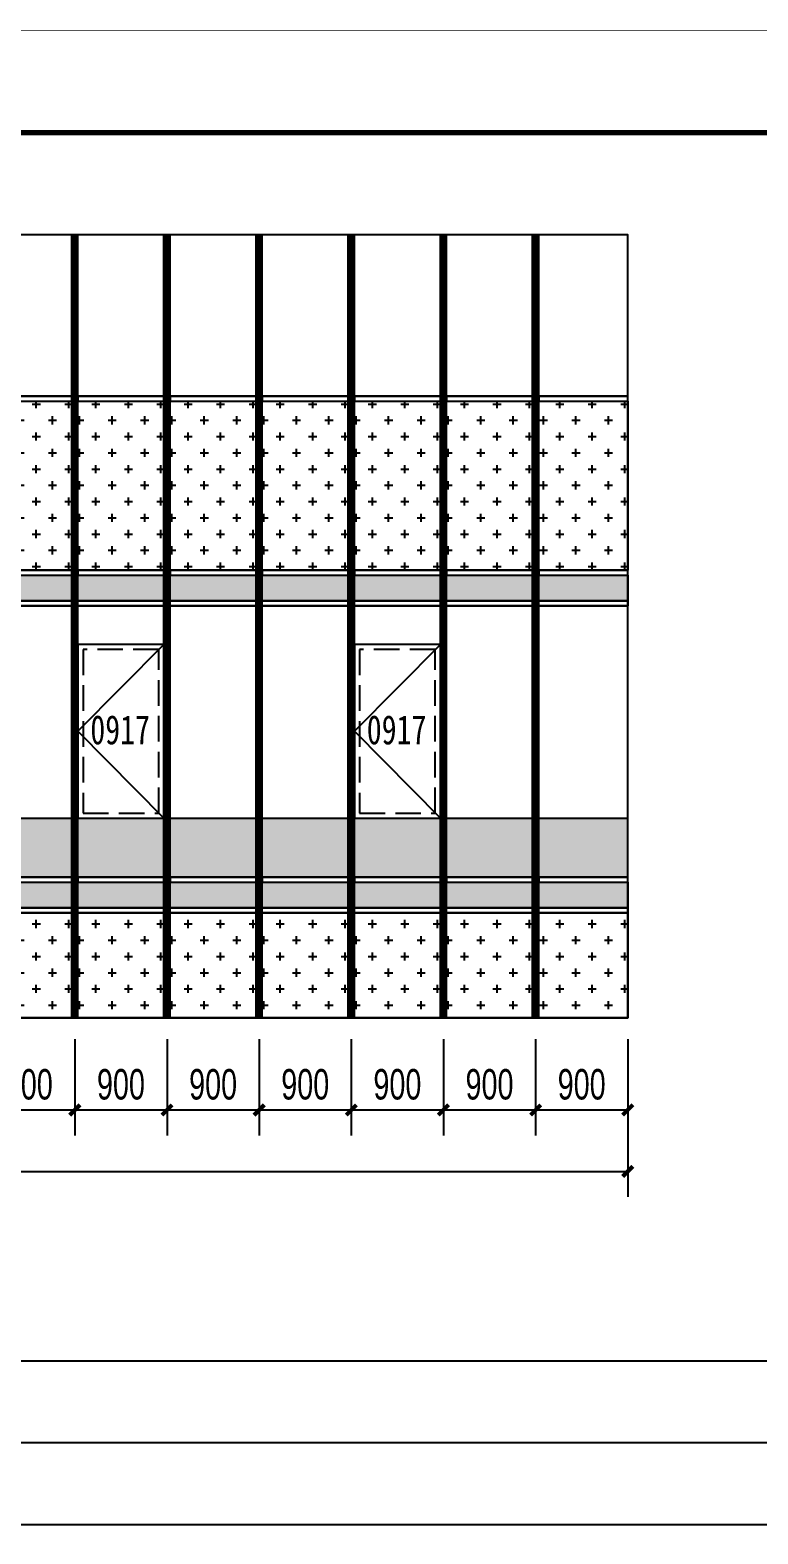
# Model space of a CAD drawing. Extents: x -483182 to 812890, y -390528 to -214858.
# Drawn here: x -140561 to -133453, y -309085 to -294389 of the extents above; entities that cross this region are included whole.
import ezdxf

# ---------------------------------------------------------------- set-up
doc = ezdxf.new("R2010")
doc.units = 0
doc.header["$LTSCALE"] = 1000
doc.header["$MEASUREMENT"] = 0
doc.linetypes.add('DASH', pattern=[0.35, 0.25, -0.1])
for name, color, linetype in [('01-标注_尺寸', 124, 'Continuous'), ('05-填充_156', 156, 'Continuous'), ('05-填充_168', 168, 'Continuous'), ('05-填充_18', 18, 'Continuous'), ('05-填充_天正', 14, 'Continuous'), ('A-0-图名图例', 2, 'Continuous'), ('A-C_幕墙龙骨', 133, 'Continuous'), ('A-C_窗', 140, 'Continuous')]:
    doc.layers.add(name, color=color, linetype=linetype)
doc.layers.add('04-不打印_辅助线', color=165, linetype='Continuous', plot=False)
doc.styles.add('_TCH_DIM_T3', font='ros.shx', dxfattribs={"width": 0.705882, "bigfont": 'jd.shx'})
doc.styles.get("Standard").update_dxf_attribs({"font": 'STXIHEI_0.TTF', "width": 0.75})
doc.dimstyles.new('_TCH_ARCH&&100', dxfattribs={"dimtxt": 297.5, "dimasz": 100, "dimexe": 250, "dimexo": 300, "dimgap": 100, "dimtad": 1, "dimdec": 0, "dimzin": 0, "dimdsep": 46, "dimtxsty": '_TCH_DIM_T3', "dimblk": 'ARCHTICK', "dimcen": 0.09, "dimclrt": 7, "dimazin": 2, "dimtfac": 1, "dimtdec": 0, "dimtix": 1, "dimtmove": 2, "dimatfit": 3, "dimfxl": 0, "dimtolj": 1, "dimtzin": 0, "dimarcsym": 0})
pattern_1 = [(0, (-17772, 317429.43), (158.75, 158.75), [79.375, -238.125]), (90, (-17732.32, 317389.74), (-158.75, 158.75), [79.375, -238.125])]
pattern_2 = [(0, (-18672, 317429.43), (158.75, 158.75), [79.375, -238.125]), (90, (-18632.32, 317389.74), (-158.75, 158.75), [79.375, -238.125])]
pattern_3 = [(0, (-19572, 317429.43), (158.75, 158.75), [79.375, -238.125]), (90, (-19532.32, 317389.74), (-158.75, 158.75), [79.375, -238.125])]
pattern_4 = [(0, (-20472, 317429.43), (158.75, 158.75), [79.375, -238.125]), (90, (-20432.32, 317389.74), (-158.75, 158.75), [79.375, -238.125])]
pattern_5 = [(0, (-21372, 317429.43), (158.75, 158.75), [79.375, -238.125]), (90, (-21332.32, 317389.74), (-158.75, 158.75), [79.375, -238.125])]
pattern_6 = [(0, (-22272, 317429.43), (158.75, 158.75), [79.375, -238.125]), (90, (-22232.32, 317389.74), (-158.75, 158.75), [79.375, -238.125])]
pattern_7 = [(0, (-16842, 317429.43), (158.75, 158.75), [79.375, -238.125]), (90, (-16802.32, 317389.74), (-158.75, 158.75), [79.375, -238.125])]

# ---------------------------------------------------------------- blocks, each defined once
blk = doc.blocks.new('*U722')
blk.add_lwpolyline([(0, 0), (840, 0), (840, 1700), (0, 1700)], close=True)
blk.add_lwpolyline([(840, 1700), (0, 850), (840, 0)])
at = {"linetype": 'DASH'}
blk.add_lwpolyline([(50, 50), (790, 50), (790, 1650), (50, 1650)], close=True, dxfattribs=at)
at = {"layer": '04-不打印_辅助线', "width": 0.75}
blk.add_text('0917', height=285.4, dxfattribs=at).set_placement((121, 723))
blk = doc.blocks.new('jdtyrs')
at = {"layer": '05-填充_156'}
h = blk.add_hatch(dxfattribs=at)
h.set_pattern_fill('CROSS', color=136, scale=100)
h.set_pattern_definition(pattern_6)
h.paths.add_polyline_path([(9977, 5875), (10817, 5875), (10817, 4225), (9977, 4225)])
h = blk.add_hatch(dxfattribs=at)
h.set_pattern_fill('CROSS', color=136, scale=100)
h.set_pattern_definition(pattern_5)
h.paths.add_polyline_path([(10877, 5875), (11717, 5875), (11717, 4225), (10877, 4225)])
h = blk.add_hatch(dxfattribs=at)
h.set_pattern_fill('CROSS', color=136, scale=100)
h.set_pattern_definition(pattern_4)
h.paths.add_polyline_path([(11777, 5875), (12617, 5875), (12617, 4225), (11777, 4225)])
h = blk.add_hatch(dxfattribs=at)
h.set_pattern_fill('CROSS', color=136, scale=100)
h.set_pattern_definition(pattern_3)
h.paths.add_polyline_path([(12677, 5875), (13517, 5875), (13517, 4225), (12677, 4225)])
h = blk.add_hatch(dxfattribs=at)
h.set_pattern_fill('CROSS', color=136, scale=100)
h.set_pattern_definition(pattern_2)
h.paths.add_polyline_path([(13577, 5875), (14417, 5875), (14417, 4225), (13577, 4225)])
h = blk.add_hatch(dxfattribs=at)
h.set_pattern_fill('CROSS', color=136, scale=100)
h.set_pattern_definition(pattern_1)
h.paths.add_polyline_path([(14477, 5875), (15317, 5875), (15317, 4225), (14477, 4225)])
h = blk.add_hatch(dxfattribs=at)
h.set_pattern_fill('CROSS', color=136, scale=100)
h.set_pattern_definition(pattern_7)
h.paths.add_polyline_path([(15377, 5875), (16247, 5875), (16247, 4225), (15377, 4225)])
h = blk.add_hatch(dxfattribs=at)
h.set_pattern_fill('CROSS', color=136, scale=100)
h.set_pattern_definition(pattern_6)
h.paths.add_polyline_path([(9977, 875), (10817, 875), (10817, -150), (9977, -150)])
h = blk.add_hatch(dxfattribs=at)
h.set_pattern_fill('CROSS', color=136, scale=100)
h.set_pattern_definition(pattern_5)
h.paths.add_polyline_path([(10877, 875), (11717, 875), (11717, -150), (10877, -150)])
h = blk.add_hatch(dxfattribs=at)
h.set_pattern_fill('CROSS', color=136, scale=100)
h.set_pattern_definition(pattern_4)
h.paths.add_polyline_path([(11777, 875), (12617, 875), (12617, -150), (11777, -150)])
h = blk.add_hatch(dxfattribs=at)
h.set_pattern_fill('CROSS', color=136, scale=100)
h.set_pattern_definition(pattern_3)
h.paths.add_polyline_path([(12677, 875), (13517, 875), (13517, -150), (12677, -150)])
h = blk.add_hatch(dxfattribs=at)
h.set_pattern_fill('CROSS', color=136, scale=100)
h.set_pattern_definition(pattern_2)
h.paths.add_polyline_path([(13577, 875), (14417, 875), (14417, -150), (13577, -150)])
h = blk.add_hatch(dxfattribs=at)
h.set_pattern_fill('CROSS', color=136, scale=100)
h.set_pattern_definition(pattern_1)
h.paths.add_polyline_path([(14477, 875), (15317, 875), (15317, -150), (14477, -150)])
h = blk.add_hatch(dxfattribs=at)
h.set_pattern_fill('CROSS', color=136, scale=100)
h.set_pattern_definition(pattern_7)
h.paths.add_polyline_path([(15377, 875), (16247, 875), (16247, -150), (15377, -150)])
at = {"layer": '05-填充_168'}
h = blk.add_hatch(color=256, dxfattribs=at)
h.dxf.hatch_style = 1
h.paths.add_polyline_path([(9977, 4175), (10817, 4175), (10817, 3925), (9977, 3925)])
h = blk.add_hatch(color=256, dxfattribs=at)
h.dxf.hatch_style = 1
h.paths.add_polyline_path([(10877, 4175), (11717, 4175), (11717, 3925), (10877, 3925)])
h = blk.add_hatch(color=256, dxfattribs=at)
h.dxf.hatch_style = 1
h.paths.add_polyline_path([(11777, 4175), (12617, 4175), (12617, 3925), (11777, 3925)])
h = blk.add_hatch(color=256, dxfattribs=at)
h.dxf.hatch_style = 1
h.paths.add_polyline_path([(12677, 4175), (13517, 4175), (13517, 3925), (12677, 3925)])
h = blk.add_hatch(color=256, dxfattribs=at)
h.dxf.hatch_style = 1
h.paths.add_polyline_path([(13577, 4175), (14417, 4175), (14417, 3925), (13577, 3925)])
h = blk.add_hatch(color=256, dxfattribs=at)
h.dxf.hatch_style = 1
h.paths.add_polyline_path([(14477, 4175), (15317, 4175), (15317, 3925), (14477, 3925)])
h = blk.add_hatch(color=256, dxfattribs=at)
h.dxf.hatch_style = 1
h.paths.add_polyline_path([(15377, 4175), (16247, 4175), (16247, 3925), (15377, 3925)])
h = blk.add_hatch(color=256, dxfattribs=at)
h.dxf.hatch_style = 1
h.paths.add_polyline_path([(9977, 1175), (10817, 1175), (10817, 925), (9977, 925)])
h = blk.add_hatch(color=256, dxfattribs=at)
h.dxf.hatch_style = 1
h.paths.add_polyline_path([(10877, 1175), (11717, 1175), (11717, 925), (10877, 925)])
h = blk.add_hatch(color=256, dxfattribs=at)
h.dxf.hatch_style = 1
h.paths.add_polyline_path([(11777, 1175), (12617, 1175), (12617, 925), (11777, 925)])
h = blk.add_hatch(color=256, dxfattribs=at)
h.dxf.hatch_style = 1
h.paths.add_polyline_path([(12677, 1175), (13517, 1175), (13517, 925), (12677, 925)])
h = blk.add_hatch(color=256, dxfattribs=at)
h.dxf.hatch_style = 1
h.paths.add_polyline_path([(13577, 1175), (14417, 1175), (14417, 925), (13577, 925)])
h = blk.add_hatch(color=256, dxfattribs=at)
h.dxf.hatch_style = 1
h.paths.add_polyline_path([(14477, 1175), (15317, 1175), (15317, 925), (14477, 925)])
h = blk.add_hatch(color=256, dxfattribs=at)
h.dxf.hatch_style = 1
h.paths.add_polyline_path([(15377, 1175), (16247, 1175), (16247, 925), (15377, 925)])
at = {"layer": '05-填充_天正'}
h = blk.add_hatch(dxfattribs=at)
h.set_pattern_fill('AR-CONC', color=256, scale=200)
h.set_pattern_definition([(50, (569349.8, 336406.5), (364.36934, -31.87817), [38.1, -419.1]), (355, (569349.8, 336406.5), (-70.48565, 382.11329), [30.48, -335.28]), (100.451, (569380.17, 336403.84), (293.885, 350.23338), [32.38, -356.18]), (46.1842, (569349.8, 336508.1), (542.15808, -84.08466), [57.15, -628.65]), (96.6356, (569395, 336501.1), (474.80847, 494.8511), [48.57, -534.27]), (351.184, (569349.8, 336508.1), (474.8092, 494.85024), [45.72, -502.92]), (21, (569400.6, 336482.7), (303.22976, -204.53104), [38.1, -419.1]), (326, (569400.6, 336482.7), (123.60406, 368.37593), [30.48, -335.28]), (71.4514, (569425.87, 336465.66), (426.83298, 163.84572), [32.38, -356.18]), (37.5, (569349.8, 336406.5), (6.177207, 169.110078), [0, -331.216, 0, -340.36, 0, -336.55]), (7.5, (569349.8, 336406.5), (133.639325, 200.36115), [0, -194.056, 0, -323.596, 0, -128.27]), (327.5, (569236.52, 336406.5), (271.18119, -11.457488), [0, -127, 0, -396.24, 0, -525.78]), (317.5, (569185.72, 336406.5), (296.25836, 50.85298), [0, -165.1, 0, -263.144, 0, -373.38])])
h.paths.add_polyline_path([(15377, 1800), (16247, 1800), (16247, 1225), (15377, 1225)])
h.paths.add_polyline_path([(14477, 1800), (15317, 1800), (15317, 1225), (14477, 1225)])
h.paths.add_polyline_path([(13577, 1800), (14417, 1800), (14417, 1225), (13577, 1225)])
h.paths.add_polyline_path([(12677, 1800), (13517, 1800), (13517, 1225), (12677, 1225)])
h.paths.add_polyline_path([(11777, 1800), (12617, 1800), (12617, 1225), (11777, 1225)])
h.paths.add_polyline_path([(10877, 1800), (11717, 1800), (11717, 1225), (10877, 1225)])
h.paths.add_polyline_path([(9977, 1800), (10817, 1800), (10817, 1225), (9977, 1225)])
h.paths.add_polyline_path([(9077, 1800), (9917, 1800), (9917, 1225), (9077, 1225)])
h.paths.add_polyline_path([(8177, 1800), (9017, 1800), (9017, 1225), (8177, 1225)])
h.paths.add_polyline_path([(7277, 1800), (8117, 1800), (8117, 1225), (7277, 1225)])
h.paths.add_polyline_path([(6377, 1800), (7217, 1800), (7217, 1225), (6377, 1225)])
h.paths.add_polyline_path([(5477, 1800), (6317, 1800), (6317, 1225), (5477, 1225)])
h.paths.add_polyline_path([(4577, 1800), (5417, 1800), (5417, 1225), (4577, 1225)])
h.paths.add_polyline_path([(3677, 1800), (4517, 1800), (4517, 1225), (3677, 1225)])
h.paths.add_polyline_path([(2777, 1800), (3617, 1800), (3617, 1225), (2777, 1225)])
h.paths.add_polyline_path([(1877, 1800), (2717, 1800), (2717, 1225), (1877, 1225)])
h.paths.add_polyline_path([(977, 1800), (1817, 1800), (1817, 1225), (977, 1225)])
h.paths.add_polyline_path([(0, 1800), (917, 1800), (917, 1225), (0, 1225)])
for points in [[(9977, 5925), (10817, 5925)], [(10877, 5925), (11717, 5925)], [(11777, 5925), (12617, 5925)], [(12677, 5925), (13517, 5925)], [(13577, 5925), (14417, 5925)], [(14477, 5925), (15317, 5925)], [(15377, 5925), (16247, 5925)], [(9977, 5875), (10817, 5875)], [(9977, 5875), (10817, 5875)], [(10877, 5875), (11717, 5875)], [(10877, 5875), (11717, 5875)], [(11777, 5875), (12617, 5875)], [(11777, 5875), (12617, 5875)], [(12677, 5875), (13517, 5875)], [(12677, 5875), (13517, 5875)], [(13577, 5875), (14417, 5875)], [(13577, 5875), (14417, 5875)], [(14477, 5875), (15317, 5875)], [(14477, 5875), (15317, 5875)], [(15377, 5875), (16247, 5875)], [(15377, 5875), (16247, 5875)], [(9977, 4225), (10817, 4225)], [(9977, 4175), (10817, 4175)], [(10877, 4225), (11717, 4225)], [(10877, 4175), (11717, 4175)], [(11777, 4225), (12617, 4225)], [(11777, 4175), (12617, 4175)], [(12677, 4225), (13517, 4225)], [(12677, 4175), (13517, 4175)], [(13577, 4225), (14417, 4225)], [(13577, 4175), (14417, 4175)], [(14477, 4225), (15317, 4225)], [(14477, 4175), (15317, 4175)], [(15377, 4225), (16247, 4225)], [(15377, 4175), (16247, 4175)], [(9977, 3925), (10817, 3925)], [(9977, 3875), (10817, 3875)], [(10877, 3925), (11717, 3925)], [(10877, 3875), (11717, 3875)], [(11777, 3925), (12617, 3925)], [(11777, 3875), (12617, 3875)], [(12677, 3925), (13517, 3925)], [(12677, 3875), (13517, 3875)], [(13577, 3925), (14417, 3925)], [(13577, 3875), (14417, 3875)], [(14477, 3925), (15317, 3925)], [(14477, 3875), (15317, 3875)], [(15377, 3925), (16247, 3925)], [(15377, 3875), (16247, 3875)], [(9977, 1800), (10817, 1800)], [(10877, 1800), (11717, 1800)], [(11777, 1800), (12617, 1800)], [(12677, 1800), (13517, 1800)], [(13577, 1800), (14417, 1800)], [(14477, 1800), (15317, 1800)], [(15377, 1800), (16247, 1800)], [(9977, 1225), (10817, 1225)], [(10877, 1225), (11717, 1225)], [(11777, 1225), (12617, 1225)], [(12677, 1225), (13517, 1225)], [(13577, 1225), (14417, 1225)], [(14477, 1225), (15317, 1225)], [(15377, 1225), (16247, 1225)], [(9977, 1175), (10817, 1175)], [(10877, 1175), (11717, 1175)], [(11777, 1175), (12617, 1175)], [(12677, 1175), (13517, 1175)], [(13577, 1175), (14417, 1175)], [(14477, 1175), (15317, 1175)], [(15377, 1175), (16247, 1175)], [(9977, 925), (10817, 925)], [(10877, 925), (11717, 925)], [(11777, 925), (12617, 925)], [(12677, 925), (13517, 925)], [(13577, 925), (14417, 925)], [(14477, 925), (15317, 925)], [(15377, 925), (16247, 925)], [(9977, 875), (10817, 875)], [(10877, 875), (11717, 875)], [(11777, 875), (12617, 875)], [(12677, 875), (13517, 875)], [(13577, 875), (14417, 875)], [(14477, 875), (15317, 875)], [(15377, 875), (16247, 875)]]:
    blk.add_lwpolyline(points)
for points in [[(9977, 5875), (10817, 5875), (10817, 5925), (9977, 5925)], [(10877, 5875), (11717, 5875), (11717, 5925), (10877, 5925)], [(11777, 5875), (12617, 5875), (12617, 5925), (11777, 5925)], [(12677, 5875), (13517, 5875), (13517, 5925), (12677, 5925)], [(13577, 5875), (14417, 5875), (14417, 5925), (13577, 5925)], [(14477, 5875), (15317, 5875), (15317, 5925), (14477, 5925)], [(15377, 5875), (16247, 5875), (16247, 5925), (15377, 5925)], [(9977, 5875), (10817, 5875), (10817, 4225), (9977, 4225)], [(10877, 5875), (11717, 5875), (11717, 4225), (10877, 4225)], [(11777, 5875), (12617, 5875), (12617, 4225), (11777, 4225)], [(12677, 5875), (13517, 5875), (13517, 4225), (12677, 4225)], [(13577, 5875), (14417, 5875), (14417, 4225), (13577, 4225)], [(14477, 5875), (15317, 5875), (15317, 4225), (14477, 4225)], [(15377, 5875), (16247, 5875), (16247, 4225), (15377, 4225)], [(9977, 4175), (10817, 4175), (10817, 4225), (9977, 4225)], [(9977, 4175), (10817, 4175), (10817, 3925), (9977, 3925)], [(10877, 4175), (11717, 4175), (11717, 4225), (10877, 4225)], [(10877, 4175), (11717, 4175), (11717, 3925), (10877, 3925)], [(11777, 4175), (12617, 4175), (12617, 4225), (11777, 4225)], [(11777, 4175), (12617, 4175), (12617, 3925), (11777, 3925)], [(12677, 4175), (13517, 4175), (13517, 4225), (12677, 4225)], [(12677, 4175), (13517, 4175), (13517, 3925), (12677, 3925)], [(13577, 4175), (14417, 4175), (14417, 4225), (13577, 4225)], [(13577, 4175), (14417, 4175), (14417, 3925), (13577, 3925)], [(14477, 4175), (15317, 4175), (15317, 4225), (14477, 4225)], [(14477, 4175), (15317, 4175), (15317, 3925), (14477, 3925)], [(15377, 4175), (16247, 4175), (16247, 4225), (15377, 4225)], [(15377, 4175), (16247, 4175), (16247, 3925), (15377, 3925)], [(10817, 3875), (9977, 3875), (9977, 3925), (10817, 3925)], [(11717, 3875), (10877, 3875), (10877, 3925), (11717, 3925)], [(12617, 3875), (11777, 3875), (11777, 3925), (12617, 3925)], [(13517, 3875), (12677, 3875), (12677, 3925), (13517, 3925)], [(14417, 3875), (13577, 3875), (13577, 3925), (14417, 3925)], [(15317, 3875), (14477, 3875), (14477, 3925), (15317, 3925)], [(16247, 3875), (15377, 3875), (15377, 3925), (16247, 3925)], [(9977, 1175), (10817, 1175), (10817, 1225), (9977, 1225)], [(10877, 1175), (11717, 1175), (11717, 1225), (10877, 1225)], [(11777, 1175), (12617, 1175), (12617, 1225), (11777, 1225)], [(12677, 1175), (13517, 1175), (13517, 1225), (12677, 1225)], [(13577, 1175), (14417, 1175), (14417, 1225), (13577, 1225)], [(14477, 1175), (15317, 1175), (15317, 1225), (14477, 1225)], [(15377, 1175), (16247, 1175), (16247, 1225), (15377, 1225)], [(9977, 1175), (10817, 1175), (10817, 925), (9977, 925)], [(10877, 1175), (11717, 1175), (11717, 925), (10877, 925)], [(11777, 1175), (12617, 1175), (12617, 925), (11777, 925)], [(12677, 1175), (13517, 1175), (13517, 925), (12677, 925)], [(13577, 1175), (14417, 1175), (14417, 925), (13577, 925)], [(14477, 1175), (15317, 1175), (15317, 925), (14477, 925)], [(15377, 1175), (16247, 1175), (16247, 925), (15377, 925)], [(10817, 875), (9977, 875), (9977, 925), (10817, 925)], [(11717, 875), (10877, 875), (10877, 925), (11717, 925)], [(12617, 875), (11777, 875), (11777, 925), (12617, 925)], [(13517, 875), (12677, 875), (12677, 925), (13517, 925)], [(14417, 875), (13577, 875), (13577, 925), (14417, 925)], [(15317, 875), (14477, 875), (14477, 925), (15317, 925)], [(16247, 875), (15377, 875), (15377, 925), (16247, 925)], [(9977, 875), (10817, 875), (10817, -150), (9977, -150)], [(10877, 875), (11717, 875), (11717, -150), (10877, -150)], [(11777, 875), (12617, 875), (12617, -150), (11777, -150)], [(12677, 875), (13517, 875), (13517, -150), (12677, -150)], [(13577, 875), (14417, 875), (14417, -150), (13577, -150)], [(14477, 875), (15317, 875), (15317, -150), (14477, -150)], [(15377, 875), (16247, 875), (16247, -150), (15377, -150)]]:
    blk.add_lwpolyline(points, close=True)
at = {"layer": '05-填充_18', "const_width": 60}
for points in [[(10847, -150), (10847, 7500)], [(11747, -150), (11747, 7500)], [(12647, -150), (12647, 7500)], [(13547, -150), (13547, 7500)], [(14447, -150), (14447, 7500)], [(15347, -150), (15347, 7500)]]:
    blk.add_lwpolyline(points, dxfattribs=at)
at = {"layer": 'A-C_幕墙龙骨'}
for points in [[(10817, -150), (10817, 7500)], [(10877, -150), (10877, 7500)], [(11717, -150), (11717, 7500)], [(11777, -150), (11777, 7500)], [(12617, -150), (12617, 7500)], [(12677, -150), (12677, 7500)], [(13517, -150), (13517, 7500)], [(13577, -150), (13577, 7500)], [(14417, -150), (14417, 7500)], [(14477, -150), (14477, 7500)], [(15317, -150), (15317, 7500)], [(15377, -150), (15377, 7500)]]:
    blk.add_lwpolyline(points, dxfattribs=at)
at = {"layer": 'A-C_窗'}
blk.add_lwpolyline([(0, -150), (16247, -150), (16247, 7500), (0, 7500)], close=True, dxfattribs=at)
blk.add_lwpolyline([(0, -150), (16247, -150), (16247, 7500), (0, 7500)], close=True, dxfattribs=at)
for p in [(10877, 1800), (13577, 1800)]:
    blk.add_blockref('*U722', p, dxfattribs=at)
blk = doc.blocks.new('图框-A1')
for points, const_width in [([(0, 0), (841, 0), (841, 594), (0, 594)], 0.05), ([(766, 584), (25, 584), (25, 10), (766, 10)], 0.5)]:
    blk.add_lwpolyline(points, close=True, dxfattribs=dict(const_width=const_width))
blk = doc.blocks.new('_ArchTick')
at = {"color": 0, "linetype": 'ByBlock', "const_width": 0.4}
blk.add_lwpolyline([(-0.5, -0.5), (0.5, 0.5)], dxfattribs=at)
blk = doc.blocks.new('*D1567')
at = {"layer": '01-标注_尺寸', "color": 0, "lineweight": -2, "transparency": 16777216}
for p, q in [((-135624, -304251), (-135624, -305192)), ((-134724, -304251), (-134724, -305192)), ((-135624, -304942), (-134724, -304942))]:
    blk.add_line(p, q, dxfattribs=at)
at = {"layer": 'Defpoints', "color": 0, "transparency": 16777216}
for p in [(-135624, -303951), (-134724, -303951), (-134724, -304942)]:
    blk.add_point(p, dxfattribs=at)
at = {"layer": '01-标注_尺寸', "color": 0, "lineweight": -2, "transparency": 16777216, "xscale": 100, "yscale": 100, "zscale": 100, "rotation": 180}
blk.add_blockref('_ArchTick', (-135624, -304942), dxfattribs=at)
at = {"layer": '01-标注_尺寸', "color": 0, "lineweight": -2, "transparency": 16777216, "xscale": 100, "yscale": 100, "zscale": 100}
blk.add_blockref('_ArchTick', (-134724, -304942), dxfattribs=at)
at = {"layer": '01-标注_尺寸', "color": 7, "transparency": 16777216, "insert": (-135174, -304693), "char_height": 297.5, "attachment_point": 5, "style": '_TCH_DIM_T3'}
blk.add_mtext('\\A1;900', dxfattribs=at)
blk = doc.blocks.new('*D1568')
at = {"layer": '01-标注_尺寸', "color": 0, "lineweight": -2, "transparency": 16777216}
for p, q in [((-136524, -304251), (-136524, -305192)), ((-135624, -304251), (-135624, -305192)), ((-136524, -304942), (-135624, -304942))]:
    blk.add_line(p, q, dxfattribs=at)
at = {"layer": 'Defpoints', "color": 0, "transparency": 16777216}
for p in [(-136524, -303951), (-135624, -303951), (-135624, -304942)]:
    blk.add_point(p, dxfattribs=at)
at = {"layer": '01-标注_尺寸', "color": 0, "lineweight": -2, "transparency": 16777216, "xscale": 100, "yscale": 100, "zscale": 100, "rotation": 180}
blk.add_blockref('_ArchTick', (-136524, -304942), dxfattribs=at)
at = {"layer": '01-标注_尺寸', "color": 0, "lineweight": -2, "transparency": 16777216, "xscale": 100, "yscale": 100, "zscale": 100}
blk.add_blockref('_ArchTick', (-135624, -304942), dxfattribs=at)
at = {"layer": '01-标注_尺寸', "color": 7, "transparency": 16777216, "insert": (-136074, -304693), "char_height": 297.5, "attachment_point": 5, "style": '_TCH_DIM_T3'}
blk.add_mtext('\\A1;900', dxfattribs=at)
blk = doc.blocks.new('*D1569')
at = {"layer": '01-标注_尺寸', "color": 0, "lineweight": -2, "transparency": 16777216}
for p, q in [((-137424, -304251), (-137424, -305192)), ((-136524, -304251), (-136524, -305192)), ((-137424, -304942), (-136524, -304942))]:
    blk.add_line(p, q, dxfattribs=at)
at = {"layer": 'Defpoints', "color": 0, "transparency": 16777216}
for p in [(-137424, -303951), (-136524, -303951), (-136524, -304942)]:
    blk.add_point(p, dxfattribs=at)
at = {"layer": '01-标注_尺寸', "color": 0, "lineweight": -2, "transparency": 16777216, "xscale": 100, "yscale": 100, "zscale": 100, "rotation": 180}
blk.add_blockref('_ArchTick', (-137424, -304942), dxfattribs=at)
at = {"layer": '01-标注_尺寸', "color": 0, "lineweight": -2, "transparency": 16777216, "xscale": 100, "yscale": 100, "zscale": 100}
blk.add_blockref('_ArchTick', (-136524, -304942), dxfattribs=at)
at = {"layer": '01-标注_尺寸', "color": 7, "transparency": 16777216, "insert": (-136974, -304693), "char_height": 297.5, "attachment_point": 5, "style": '_TCH_DIM_T3'}
blk.add_mtext('\\A1;900', dxfattribs=at)
blk = doc.blocks.new('*D1570')
at = {"layer": '01-标注_尺寸', "color": 0, "lineweight": -2, "transparency": 16777216}
for p, q in [((-138324, -304251), (-138324, -305192)), ((-137424, -304251), (-137424, -305192)), ((-138324, -304942), (-137424, -304942))]:
    blk.add_line(p, q, dxfattribs=at)
at = {"layer": 'Defpoints', "color": 0, "transparency": 16777216}
for p in [(-138324, -303951), (-137424, -303951), (-137424, -304942)]:
    blk.add_point(p, dxfattribs=at)
at = {"layer": '01-标注_尺寸', "color": 0, "lineweight": -2, "transparency": 16777216, "xscale": 100, "yscale": 100, "zscale": 100, "rotation": 180}
blk.add_blockref('_ArchTick', (-138324, -304942), dxfattribs=at)
at = {"layer": '01-标注_尺寸', "color": 0, "lineweight": -2, "transparency": 16777216, "xscale": 100, "yscale": 100, "zscale": 100}
blk.add_blockref('_ArchTick', (-137424, -304942), dxfattribs=at)
at = {"layer": '01-标注_尺寸', "color": 7, "transparency": 16777216, "insert": (-137874, -304693), "char_height": 297.5, "attachment_point": 5, "style": '_TCH_DIM_T3'}
blk.add_mtext('\\A1;900', dxfattribs=at)
blk = doc.blocks.new('*D1571')
at = {"layer": '01-标注_尺寸', "color": 0, "lineweight": -2, "transparency": 16777216}
for p, q in [((-139224, -304251), (-139224, -305192)), ((-138324, -304251), (-138324, -305192)), ((-139224, -304942), (-138324, -304942))]:
    blk.add_line(p, q, dxfattribs=at)
at = {"layer": 'Defpoints', "color": 0, "transparency": 16777216}
for p in [(-139224, -303951), (-138324, -303951), (-138324, -304942)]:
    blk.add_point(p, dxfattribs=at)
at = {"layer": '01-标注_尺寸', "color": 0, "lineweight": -2, "transparency": 16777216, "xscale": 100, "yscale": 100, "zscale": 100, "rotation": 180}
blk.add_blockref('_ArchTick', (-139224, -304942), dxfattribs=at)
at = {"layer": '01-标注_尺寸', "color": 0, "lineweight": -2, "transparency": 16777216, "xscale": 100, "yscale": 100, "zscale": 100}
blk.add_blockref('_ArchTick', (-138324, -304942), dxfattribs=at)
at = {"layer": '01-标注_尺寸', "color": 7, "transparency": 16777216, "insert": (-138774, -304693), "char_height": 297.5, "attachment_point": 5, "style": '_TCH_DIM_T3'}
blk.add_mtext('\\A1;900', dxfattribs=at)
blk = doc.blocks.new('*D1572')
at = {"layer": '01-标注_尺寸', "color": 0, "lineweight": -2, "transparency": 16777216}
for p, q in [((-140124, -304251), (-140124, -305192)), ((-139224, -304251), (-139224, -305192)), ((-140124, -304942), (-139224, -304942))]:
    blk.add_line(p, q, dxfattribs=at)
at = {"layer": 'Defpoints', "color": 0, "transparency": 16777216}
for p in [(-140124, -303951), (-139224, -303951), (-139224, -304942)]:
    blk.add_point(p, dxfattribs=at)
at = {"layer": '01-标注_尺寸', "color": 0, "lineweight": -2, "transparency": 16777216, "xscale": 100, "yscale": 100, "zscale": 100, "rotation": 180}
blk.add_blockref('_ArchTick', (-140124, -304942), dxfattribs=at)
at = {"layer": '01-标注_尺寸', "color": 0, "lineweight": -2, "transparency": 16777216, "xscale": 100, "yscale": 100, "zscale": 100}
blk.add_blockref('_ArchTick', (-139224, -304942), dxfattribs=at)
at = {"layer": '01-标注_尺寸', "color": 7, "transparency": 16777216, "insert": (-139674, -304693), "char_height": 297.5, "attachment_point": 5, "style": '_TCH_DIM_T3'}
blk.add_mtext('\\A1;900', dxfattribs=at)
blk = doc.blocks.new('*D1573')
at = {"layer": '01-标注_尺寸', "color": 0, "lineweight": -2, "transparency": 16777216}
for p, q in [((-141024, -304251), (-141024, -305192)), ((-140124, -304251), (-140124, -305192)), ((-141024, -304942), (-140124, -304942))]:
    blk.add_line(p, q, dxfattribs=at)
at = {"layer": 'Defpoints', "color": 0, "transparency": 16777216}
for p in [(-141024, -303951), (-140124, -303951), (-140124, -304942)]:
    blk.add_point(p, dxfattribs=at)
at = {"layer": '01-标注_尺寸', "color": 0, "lineweight": -2, "transparency": 16777216, "xscale": 100, "yscale": 100, "zscale": 100, "rotation": 180}
blk.add_blockref('_ArchTick', (-141024, -304942), dxfattribs=at)
at = {"layer": '01-标注_尺寸', "color": 0, "lineweight": -2, "transparency": 16777216, "xscale": 100, "yscale": 100, "zscale": 100}
blk.add_blockref('_ArchTick', (-140124, -304942), dxfattribs=at)
at = {"layer": '01-标注_尺寸', "color": 7, "transparency": 16777216, "insert": (-140574, -304693), "char_height": 297.5, "attachment_point": 5, "style": '_TCH_DIM_T3'}
blk.add_mtext('\\A1;900', dxfattribs=at)
blk = doc.blocks.new('*D1585')
at = {"layer": '01-标注_尺寸', "color": 0, "lineweight": -2, "transparency": 16777216}
for p, q in [((-150971, -304351), (-150971, -305792)), ((-134724, -304351), (-134724, -305792)), ((-150971, -305542), (-134724, -305542))]:
    blk.add_line(p, q, dxfattribs=at)
at = {"layer": 'Defpoints', "color": 0, "transparency": 16777216}
for p in [(-150971, -304051), (-134724, -304051), (-134724, -305542)]:
    blk.add_point(p, dxfattribs=at)
at = {"layer": '01-标注_尺寸', "color": 0, "lineweight": -2, "transparency": 16777216, "xscale": 100, "yscale": 100, "zscale": 100, "rotation": 180}
blk.add_blockref('_ArchTick', (-150971, -305542), dxfattribs=at)
at = {"layer": '01-标注_尺寸', "color": 0, "lineweight": -2, "transparency": 16777216, "xscale": 100, "yscale": 100, "zscale": 100}
blk.add_blockref('_ArchTick', (-134724, -305542), dxfattribs=at)
at = {"layer": '01-标注_尺寸', "color": 7, "transparency": 16777216, "insert": (-142847, -305293), "char_height": 297.5, "attachment_point": 5, "style": '_TCH_DIM_T3'}
blk.add_mtext('\\A1;16247', dxfattribs=at)

msp = doc.modelspace()

# ---------------------------------------------------------------- linework, layer by layer
at = {"layer": 'A-0-图名图例'}
for p, q in [((-207380, -307391.9), (-133280, -307391.9)), ((-207380, -308191.9), (-133280, -308191.9)), ((-207380, -308991.9), (-133280, -308991.9))]:
    msp.add_line(p, q, dxfattribs=at)

# ---------------------------------------------------------------- block references
at = {"xscale": 100, "yscale": 100, "zscale": 100}
msp.add_blockref('图框-A1', (-209880, -353791.9), dxfattribs=at)
at = {"layer": 'A-C_窗'}
msp.add_blockref('jdtyrs', (-150971, -303891.9), dxfattribs=at)

# ---------------------------------------------------------------- dimensions: what is measured, and where the dimension line sits
at = {"layer": '01-标注_尺寸'}
for p1, p2, distance, picture, middle in [((-141024, -303951.4), (-140124, -303951.4), -990.5, '*D1573', (-140574, -304693.2)), ((-140124, -303951.4), (-139224, -303951.4), -990.5, '*D1572', (-139674, -304693.2)), ((-139224, -303951.4), (-138324, -303951.4), -990.5, '*D1571', (-138774, -304693.2)), ((-138324, -303951.4), (-137424, -303951.4), -990.5, '*D1570', (-137874, -304693.2)), ((-137424, -303951.4), (-136524, -303951.4), -990.5, '*D1569', (-136974, -304693.2)), ((-136524, -303951.4), (-135624, -303951.4), -990.5, '*D1568', (-136074, -304693.2)), ((-135624, -303951.4), (-134724, -303951.4), -990.5, '*D1567', (-135174, -304693.2)), ((-150970.5358, -304051.4292), (-134724.0097, -304051.4292), -1490.5, '*D1585', (-142847.2728, -305293.1792))]:
    dim = msp.add_aligned_dim(p1=p1, p2=p2, distance=distance, dimstyle='_TCH_ARCH&&100', dxfattribs=at)
    dim.commit()
    dim.dimension.update_dxf_attribs({"geometry": picture, "text_midpoint": middle})

doc.saveas('drawing.dxf')
